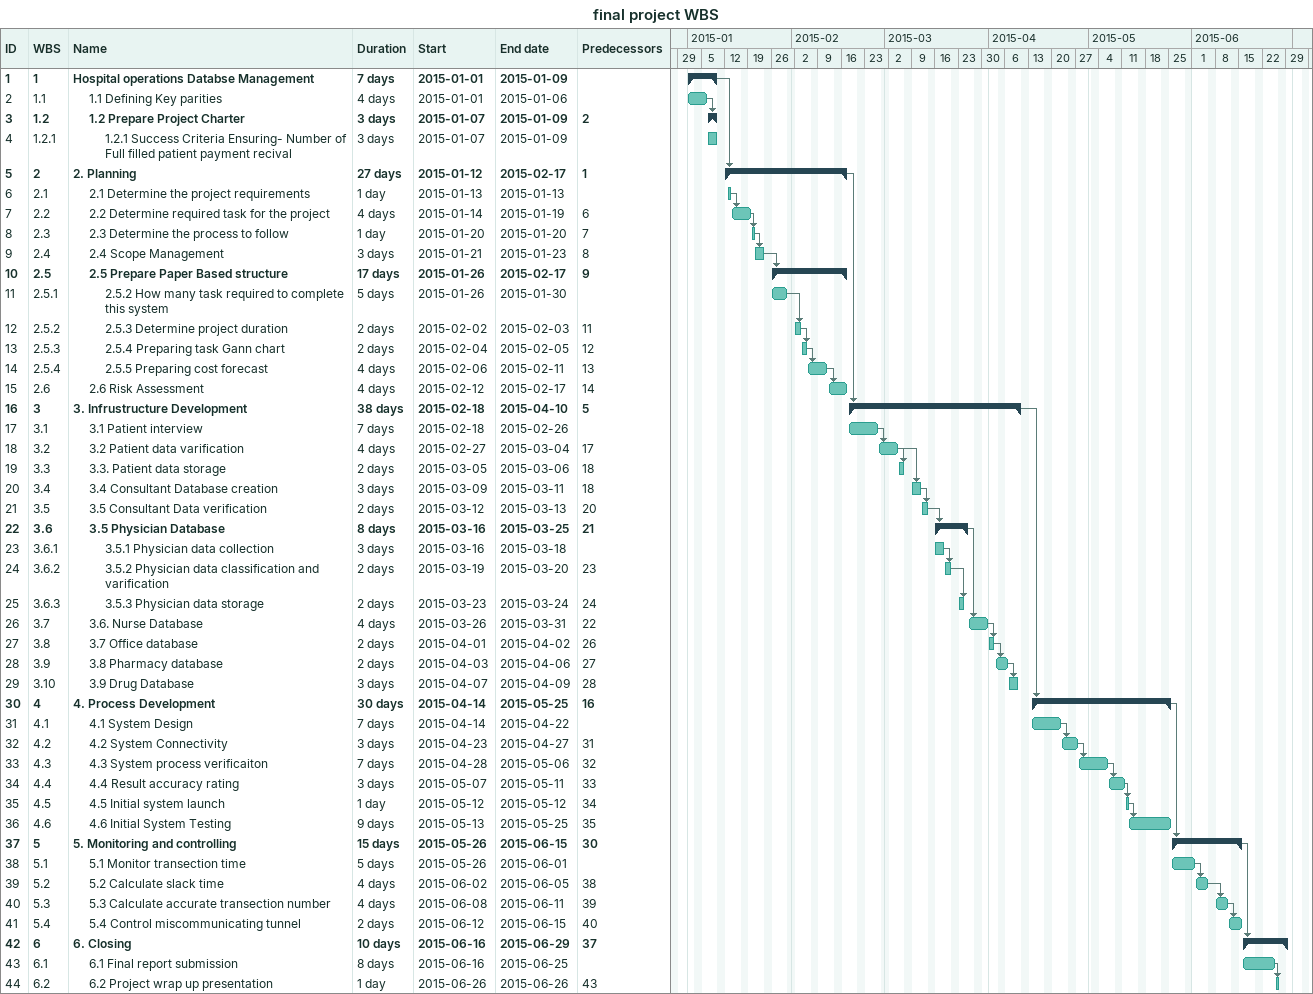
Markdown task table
final project WBS

| ID | WBS | Task | Duration | Start | Finish | Predecessors |
|---|---|---|---|---|---|---|
| 1 | 1 | **Hospital operations Databse Management** | 7d | 2015-01-01 | 2015-01-09 |  |
| 2 | 1.1 | 1.1 Defining Key parities | 4d | 2015-01-01 | 2015-01-06 |  |
| 3 | 1.2 | **1.2 Prepare Project Charter** | 3d | 2015-01-07 | 2015-01-09 | 2 |
| 4 | 1.2.1 | 1.2.1 Success Criteria Ensuring- Number of Full filled patient payment recival | 3d | 2015-01-07 | 2015-01-09 |  |
| 5 | 2 | **2. Planning** | 27d | 2015-01-12 | 2015-02-17 | 1 |
| 6 | 2.1 | 2.1 Determine the project requirements | 1d | 2015-01-13 | 2015-01-13 |  |
| 7 | 2.2 | 2.2 Determine required task for the project | 4d | 2015-01-14 | 2015-01-19 | 6 |
| 8 | 2.3 | 2.3 Determine the process to follow | 1d | 2015-01-20 | 2015-01-20 | 7 |
| 9 | 2.4 | 2.4 Scope Management | 3d | 2015-01-21 | 2015-01-23 | 8 |
| 10 | 2.5 | **2.5 Prepare Paper Based structure** | 17d | 2015-01-26 | 2015-02-17 | 9 |
| 11 | 2.5.1 | 2.5.2 How many task required to complete this system | 5d | 2015-01-26 | 2015-01-30 |  |
| 12 | 2.5.2 | 2.5.3 Determine project duration | 2d | 2015-02-02 | 2015-02-03 | 11 |
| 13 | 2.5.3 | 2.5.4 Preparing task Gann chart | 2d | 2015-02-04 | 2015-02-05 | 12 |
| 14 | 2.5.4 | 2.5.5 Preparing cost forecast | 4d | 2015-02-06 | 2015-02-11 | 13 |
| 15 | 2.6 | 2.6 Risk Assessment | 4d | 2015-02-12 | 2015-02-17 | 14 |
| 16 | 3 | **3. Infrustructure Development** | 38d | 2015-02-18 | 2015-04-10 | 5 |
| 17 | 3.1 | 3.1 Patient interview | 7d | 2015-02-18 | 2015-02-26 |  |
| 18 | 3.2 | 3.2 Patient data varification | 4d | 2015-02-27 | 2015-03-04 | 17 |
| 19 | 3.3 | 3.3. Patient data storage | 2d | 2015-03-05 | 2015-03-06 | 18 |
| 20 | 3.4 | 3.4 Consultant Database creation | 3d | 2015-03-09 | 2015-03-11 | 18 |
| 21 | 3.5 | 3.5 Consultant Data verification | 2d | 2015-03-12 | 2015-03-13 | 20 |
| 22 | 3.6 | **3.5 Physician Database** | 8d | 2015-03-16 | 2015-03-25 | 21 |
| 23 | 3.6.1 | 3.5.1 Physician data collection | 3d | 2015-03-16 | 2015-03-18 |  |
| 24 | 3.6.2 | 3.5.2 Physician data classification and varification | 2d | 2015-03-19 | 2015-03-20 | 23 |
| 25 | 3.6.3 | 3.5.3 Physician data storage | 2d | 2015-03-23 | 2015-03-24 | 24 |
| 26 | 3.7 | 3.6. Nurse Database | 4d | 2015-03-26 | 2015-03-31 | 22 |
| 27 | 3.8 | 3.7 Office database | 2d | 2015-04-01 | 2015-04-02 | 26 |
| 28 | 3.9 | 3.8 Pharmacy database | 2d | 2015-04-03 | 2015-04-06 | 27 |
| 29 | 3.10 | 3.9 Drug Database | 3d | 2015-04-07 | 2015-04-09 | 28 |
| 30 | 4 | **4. Process Development** | 30d | 2015-04-14 | 2015-05-25 | 16 |
| 31 | 4.1 | 4.1 System Design | 7d | 2015-04-14 | 2015-04-22 |  |
| 32 | 4.2 | 4.2 System Connectivity | 3d | 2015-04-23 | 2015-04-27 | 31 |
| 33 | 4.3 | 4.3 System process verificaiton | 7d | 2015-04-28 | 2015-05-06 | 32 |
| 34 | 4.4 | 4.4 Result accuracy rating | 3d | 2015-05-07 | 2015-05-11 | 33 |
| 35 | 4.5 | 4.5 Initial system launch | 1d | 2015-05-12 | 2015-05-12 | 34 |
| 36 | 4.6 | 4.6 Initial System Testing | 9d | 2015-05-13 | 2015-05-25 | 35 |
| 37 | 5 | **5. Monitoring and controlling** | 15d | 2015-05-26 | 2015-06-15 | 30 |
| 38 | 5.1 | 5.1 Monitor transection time | 5d | 2015-05-26 | 2015-06-01 |  |
| 39 | 5.2 | 5.2 Calculate slack time | 4d | 2015-06-02 | 2015-06-05 | 38 |
| 40 | 5.3 | 5.3 Calculate accurate transection number | 4d | 2015-06-08 | 2015-06-11 | 39 |
| 41 | 5.4 | 5.4 Control miscommunicating tunnel | 2d | 2015-06-12 | 2015-06-15 | 40 |
| 42 | 6 | **6. Closing** | 10d | 2015-06-16 | 2015-06-29 | 37 |
| 43 | 6.1 | 6.1 Final report submission | 8d | 2015-06-16 | 2015-06-25 |  |
| 44 | 6.2 | 6.2 Project wrap up presentation | 1d | 2015-06-26 | 2015-06-26 | 43 |
